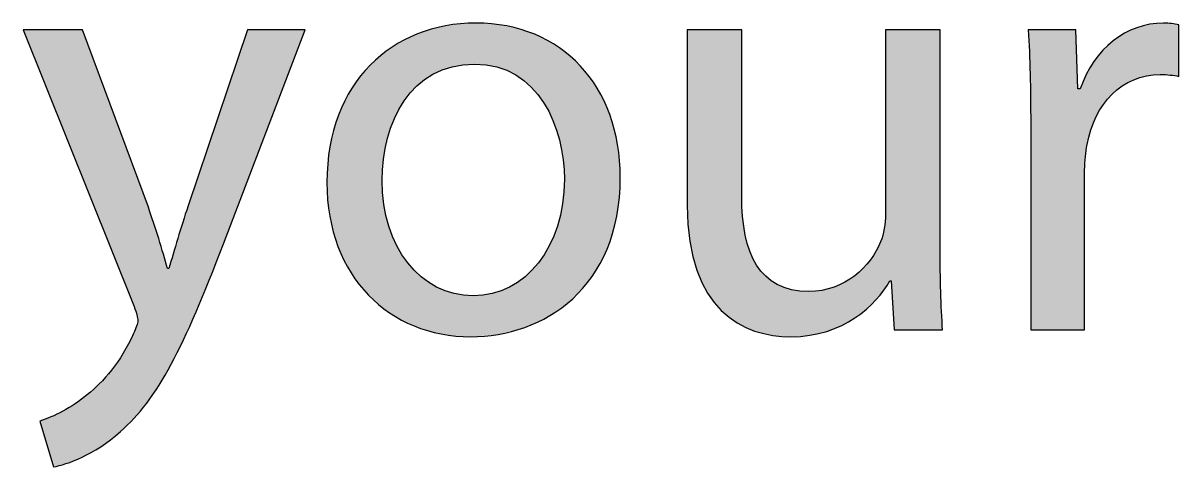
# Model space of a CAD drawing. Extents: x 28 to 546, y -814 to -28.
# Drawn here: x 91.45 to 140.11, y -52.15 to -33.46 of the extents above; entities that cross this region are included whole.
import ezdxf

# ---------------------------------------------------------------- set-up
doc = ezdxf.new("R2010")
doc.units = 0
doc.layers.add('LAYER_1', color=7, linetype='CONTINUOUS')

# ---------------------------------------------------------------- blocks, each defined once
blk = doc.blocks.new('*U9')
at = {"layer": 'LAYER_1', "color": 250, "extrusion": (0, 0, -1)}
for points in [[(-92.158, -35.504), (-91.454, -33.747), (-92.158, -33.747)], [(-92.733, -36.935), (-92.158, -33.747), (-92.733, -33.747)], [(-93.124, -37.911), (-92.733, -33.747), (-93.124, -33.747)], [(-93.258, -38.243), (-93.124, -33.747), (-93.258, -33.747)], [(-93.937, -39.935), (-93.258, -33.747), (-93.937, -33.747)], [(-93.96, -39.992), (-93.937, -33.747), (-93.96, -33.747)], [(-94.169, -40.513), (-93.96, -33.747), (-94.169, -34.311)], [(-100.904, -40.093), (-100.904, -33.747), (-103.332, -33.747)], [(-94.661, -41.74), (-94.169, -34.311), (-94.661, -35.64)], [(-94.719, -41.883), (-94.661, -35.64), (-94.719, -35.795)], [(-95.174, -43.017), (-94.719, -35.795), (-95.174, -37.023)], [(-99.886, -42.754), (-99.886, -36.759), (-100.904, -40.093)], [(-95.552, -43.96), (-95.174, -37.023), (-95.552, -38.044)], [(-95.667, -44.245), (-95.552, -38.044), (-95.667, -38.352)], [(-96.101, -45.326), (-95.667, -38.352), (-96.101, -39.523)], [(-96.121, -45.376), (-96.101, -39.523), (-96.121, -39.578)], [(-96.127, -45.391), (-96.121, -39.578), (-96.127, -39.594)], [(-96.283, -45.992), (-96.127, -39.594), (-96.283, -40.016)], [(-96.283, -49.917), (-96.283, -40.016), (-96.659, -49.465)], [(-96.659, -49.465), (-96.283, -40.016), (-96.659, -41.03)], [(-98.735, -45.628), (-98.735, -40.164), (-99.886, -42.754)], [(-96.659, -49.465), (-96.659, -41.03), (-96.727, -49.357)], [(-96.727, -49.357), (-96.659, -41.03), (-96.727, -41.214)], [(-96.727, -49.357), (-96.727, -41.214), (-97.537, -48.07)], [(-97.537, -48.07), (-96.727, -41.214), (-97.537, -43.799)], [(-98.398, -46.337), (-98.398, -41.162), (-98.735, -45.628)], [(-97.69, -47.826), (-97.69, -43.469), (-98.398, -46.337)], [(-97.537, -48.07), (-97.537, -43.799), (-97.589, -47.987)], [(-97.589, -47.987), (-97.537, -43.799), (-97.589, -43.799)], [(-97.589, -47.987), (-97.589, -43.799), (-97.69, -47.826)], [(-96.101, -50.133), (-96.101, -46.54), (-96.121, -50.113)], [(-96.121, -50.113), (-96.121, -46.479), (-96.127, -50.106)], [(-96.127, -50.106), (-96.127, -46.461), (-96.283, -49.917)], [(-95.552, -50.665), (-95.552, -47.53), (-95.667, -50.554)], [(-95.667, -50.554), (-95.667, -47.366), (-96.101, -50.133)], [(-95.174, -50.954), (-95.174, -48.074), (-95.552, -50.665)], [(-94.661, -51.334), (-94.661, -48.655), (-94.719, -51.301)], [(-94.719, -51.301), (-94.719, -48.589), (-95.174, -50.954)], [(-94.169, -51.611), (-94.169, -49.098), (-94.661, -51.334)], [(-93.937, -51.742), (-93.937, -49.256), (-93.96, -51.729)], [(-93.96, -51.729), (-93.96, -49.24), (-94.169, -51.611)], [(-92.733, -52.153), (-92.733, -49.975), (-93.124, -52.051)], [(-93.124, -52.051), (-93.124, -49.807), (-93.258, -52.016)], [(-93.258, -52.016), (-93.258, -49.716), (-93.937, -51.742)]]:
    blk.add_solid(points, dxfattribs=at)
at = {"layer": 'LAYER_1', "color": 250}
for points in [[(92.158, -35.504), (92.158, -33.747), (92.733, -36.935)], [(92.733, -36.935), (92.733, -33.747), (93.124, -37.911)], [(93.124, -37.911), (93.124, -33.747), (93.258, -38.243)], [(93.258, -38.243), (93.258, -33.747), (93.937, -39.935)], [(93.937, -39.935), (93.937, -33.747), (93.96, -39.992)], [(93.96, -39.992), (93.96, -33.747), (94.169, -40.513)], [(100.904, -40.093), (99.886, -36.759), (100.904, -33.747)], [(94.169, -40.513), (94.169, -34.311), (94.661, -41.74)], [(94.661, -41.74), (94.661, -35.64), (94.719, -41.883)], [(94.719, -41.883), (94.719, -35.795), (95.174, -43.017)], [(99.886, -42.754), (98.735, -40.164), (99.886, -36.759)], [(95.174, -43.017), (95.174, -37.023), (95.552, -43.96)], [(95.552, -43.96), (95.552, -38.044), (95.667, -44.245)], [(95.667, -44.245), (95.667, -38.352), (96.101, -45.326)], [(96.101, -45.326), (96.101, -39.523), (96.121, -45.376)], [(96.121, -45.376), (96.121, -39.578), (96.127, -45.391)], [(96.127, -45.391), (96.127, -39.594), (96.283, -45.992)], [(98.735, -45.628), (98.398, -41.162), (98.735, -40.164)], [(98.398, -46.337), (97.69, -43.469), (98.398, -41.162)], [(97.69, -47.826), (97.589, -43.799), (97.69, -43.469)], [(96.283, -49.917), (96.127, -46.461), (96.283, -45.992)], [(96.101, -50.133), (95.667, -47.366), (96.101, -46.54)], [(96.121, -50.113), (96.101, -46.54), (96.121, -46.479)], [(96.127, -50.106), (96.121, -46.479), (96.127, -46.461)], [(95.552, -50.665), (95.174, -48.074), (95.552, -47.53)], [(95.667, -50.554), (95.552, -47.53), (95.667, -47.366)], [(95.174, -50.954), (94.719, -48.589), (95.174, -48.074)], [(94.661, -51.334), (94.169, -49.098), (94.661, -48.655)], [(94.719, -51.301), (94.661, -48.655), (94.719, -48.589)], [(94.169, -51.611), (93.96, -49.24), (94.169, -49.098)], [(93.937, -51.742), (93.258, -49.716), (93.937, -49.256)], [(93.96, -51.729), (93.937, -49.256), (93.96, -49.24)], [(92.733, -52.153), (92.158, -50.221), (92.733, -49.975)], [(93.124, -52.051), (92.733, -49.975), (93.124, -49.807)], [(93.258, -52.016), (93.124, -49.807), (93.258, -49.716)]]:
    blk.add_solid(points, dxfattribs=at)
blk = doc.blocks.new('*U10')
at = {"layer": 'LAYER_1', "color": 250}
for points in [[(109.237, -35.384), (109.219, -33.579), (109.237, -33.575)], [(109.512, -35.296), (109.237, -33.575), (109.512, -33.537)], [(109.597, -35.28), (109.512, -33.537), (109.597, -33.526)], [(109.67, -35.266), (109.597, -33.526), (109.67, -33.516)], [(109.864, -35.231), (109.67, -33.516), (109.864, -33.489)], [(109.968, -35.212), (109.864, -33.489), (109.968, -33.484)], [(109.993, -35.21), (109.968, -33.484), (109.993, -33.483)], [(110.302, -35.192), (109.993, -33.483), (110.302, -33.469)], [(110.407, -35.186), (110.302, -33.469), (110.407, -33.465)], [(110.459, -35.183), (110.407, -33.465), (110.459, -33.462)], [(110.511, -35.187), (110.459, -33.462), (110.511, -33.46)], [(110.459, -35.183), (110.459, -33.462), (110.511, -35.187)], [(110.511, -35.187), (110.511, -33.46), (110.811, -35.206)], [(110.811, -35.206), (110.811, -33.474), (110.949, -35.214)], [(110.949, -35.214), (110.949, -33.48), (111.177, -35.26)], [(111.177, -35.26), (111.177, -33.491), (111.201, -35.264)], [(111.201, -35.264), (111.201, -33.494), (111.401, -35.304)], [(111.401, -35.304), (111.401, -33.522), (111.449, -35.321)], [(111.449, -35.321), (111.449, -33.529), (111.575, -35.364)], [(111.575, -35.364), (111.575, -33.547), (111.814, -35.447)], [(107.749, -36.404), (107.646, -34.101), (107.749, -34.054)], [(107.913, -36.231), (107.749, -34.054), (107.913, -33.979)], [(108.035, -36.103), (107.913, -33.979), (108.035, -33.923)], [(107.913, -36.231), (107.913, -33.979), (107.913, -33.979)], [(108.056, -36.085), (108.035, -33.923), (108.056, -33.914)], [(108.206, -35.961), (108.056, -33.914), (108.206, -33.863)], [(108.353, -35.838), (108.206, -33.863), (108.353, -33.812)], [(108.473, -35.761), (108.353, -33.812), (108.473, -33.772)], [(108.522, -35.73), (108.473, -33.772), (108.522, -33.755)], [(108.634, -35.658), (108.522, -33.755), (108.634, -33.717)], [(108.705, -35.612), (108.634, -33.717), (108.705, -33.7)], [(108.86, -35.54), (108.705, -33.7), (108.86, -33.664)], [(109.06, -35.445), (108.86, -33.664), (109.06, -33.617)], [(109.092, -35.43), (109.06, -33.617), (109.092, -33.609)], [(109.219, -35.39), (109.092, -33.609), (109.219, -33.579)], [(111.814, -35.447), (111.814, -33.581), (111.816, -35.448)], [(111.816, -35.448), (111.816, -33.582), (111.931, -35.506)], [(111.931, -35.506), (111.931, -33.61), (112.196, -35.641)], [(112.196, -35.641), (112.196, -33.674), (112.268, -35.691)], [(112.268, -35.691), (112.268, -33.692), (112.42, -35.795)], [(112.42, -35.795), (112.42, -33.729), (112.54, -35.878)], [(112.54, -35.878), (112.54, -33.772), (112.574, -35.909)], [(112.574, -35.909), (112.574, -33.784), (112.585, -35.918)], [(112.585, -35.918), (112.585, -33.787), (112.85, -36.155)], [(112.85, -36.155), (112.85, -33.882), (112.878, -36.187)], [(112.878, -36.187), (112.878, -33.892), (112.992, -36.316)], [(112.992, -36.316), (112.992, -33.933), (113.115, -36.454)], [(113.115, -36.454), (113.115, -33.991), (113.126, -36.467)], [(113.126, -36.467), (113.126, -33.996), (113.148, -36.497)], [(113.148, -36.497), (113.148, -34.007), (113.37, -36.808)], [(106.883, -38.059), (106.853, -34.57), (106.883, -34.548)], [(106.991, -37.748), (106.883, -34.548), (106.991, -34.468)], [(107.084, -37.483), (106.991, -34.468), (107.084, -34.414)], [(107.191, -37.265), (107.084, -34.414), (107.191, -34.35)], [(107.274, -37.098), (107.191, -34.35), (107.274, -34.302)], [(107.382, -36.922), (107.274, -34.302), (107.382, -34.238)], [(107.404, -36.885), (107.382, -34.238), (107.404, -34.225)], [(107.496, -36.737), (107.404, -34.225), (107.496, -34.171)], [(107.508, -36.721), (107.496, -34.171), (107.508, -34.164)], [(107.646, -36.539), (107.508, -34.164), (107.646, -34.101)], [(113.37, -36.808), (113.37, -34.113), (113.392, -36.85)], [(113.392, -36.85), (113.392, -34.124), (113.53, -37.116)], [(113.53, -37.116), (113.53, -34.19), (113.608, -37.266)], [(113.608, -37.266), (113.608, -34.238), (113.635, -37.318)], [(113.635, -37.318), (113.635, -34.255), (113.762, -37.562)], [(113.762, -37.562), (113.762, -34.333), (113.953, -38.133)], [(113.953, -38.133), (113.953, -34.451), (114.03, -38.364)], [(114.03, -38.364), (114.03, -34.498), (114.035, -38.377)], [(114.035, -38.377), (114.035, -34.501), (114.13, -38.881)], [(106.418, -45.316), (106.066, -35.229), (106.418, -34.907)], [(106.51, -45.385), (106.418, -34.907), (106.51, -34.823)], [(106.418, -45.316), (106.418, -34.907), (106.51, -45.385)], [(106.569, -45.43), (106.51, -34.823), (106.569, -34.779)], [(106.51, -45.385), (106.51, -34.823), (106.569, -45.43)], [(106.624, -39.191), (106.569, -34.779), (106.624, -34.738)], [(106.642, -39.103), (106.624, -34.738), (106.642, -34.726)], [(106.795, -38.311), (106.642, -34.726), (106.795, -34.613)], [(106.853, -38.145), (106.795, -34.613), (106.853, -34.57)], [(114.13, -38.881), (114.13, -34.575), (114.169, -39.09)], [(114.169, -39.09), (114.169, -34.606), (114.193, -39.216)], [(114.193, -39.216), (114.193, -34.624), (114.244, -40.039)], [(105.991, -44.918), (105.664, -35.684), (105.991, -35.314)], [(106.066, -44.988), (105.991, -35.314), (106.066, -35.229)], [(105.991, -44.918), (105.991, -35.314), (106.066, -44.988)], [(106.066, -44.988), (106.066, -35.229), (106.418, -45.316)], [(105.604, -44.473), (105.305, -36.188), (105.604, -35.768)], [(105.664, -44.541), (105.604, -35.768), (105.664, -35.684)], [(105.604, -44.473), (105.604, -35.768), (105.664, -44.541)], [(105.664, -44.541), (105.664, -35.684), (105.991, -44.918)], [(105.26, -43.982), (104.994, -36.739), (105.26, -36.269)], [(105.305, -44.047), (105.26, -36.269), (105.305, -36.188)], [(105.26, -43.982), (105.26, -36.269), (105.305, -44.047)], [(105.305, -44.047), (105.305, -36.188), (105.604, -44.473)], [(104.961, -43.447), (104.732, -37.337), (104.961, -36.814)], [(104.994, -43.506), (104.961, -36.814), (104.994, -36.739)], [(104.961, -43.447), (104.961, -36.814), (104.994, -43.506)], [(104.994, -43.506), (104.994, -36.739), (105.26, -43.982)], [(104.711, -42.871), (104.524, -37.98), (104.711, -37.404)], [(104.732, -42.92), (104.711, -37.404), (104.732, -37.337)], [(104.711, -42.871), (104.711, -37.404), (104.732, -42.92)], [(104.732, -42.92), (104.732, -37.337), (104.961, -43.447)], [(104.511, -42.253), (104.371, -38.667), (104.511, -38.036)], [(104.524, -42.292), (104.511, -38.036), (104.524, -37.98)], [(104.511, -42.253), (104.511, -38.036), (104.524, -42.292)], [(104.524, -42.292), (104.524, -37.98), (104.711, -42.871)], [(104.365, -41.596), (104.277, -39.397), (104.365, -38.712)], [(104.371, -41.622), (104.365, -38.712), (104.371, -38.667)], [(104.365, -41.596), (104.365, -38.712), (104.371, -41.622)], [(104.371, -41.622), (104.371, -38.667), (104.511, -42.253)], [(104.277, -40.912), (104.276, -39.433), (104.277, -39.397)], [(104.277, -40.912), (104.277, -39.397), (104.365, -41.596)], [(104.276, -40.901), (104.245, -40.17), (104.276, -39.433)], [(104.276, -40.901), (104.276, -39.433), (104.277, -40.912)], [(106.569, -45.43), (106.569, -40.091), (106.624, -45.472)], [(114.244, -45.356), (114.193, -40.743), (114.244, -40.039)], [(106.624, -45.472), (106.624, -40.86), (106.642, -45.485)], [(114.193, -45.399), (114.169, -41.067), (114.193, -40.743)], [(106.642, -45.485), (106.642, -41.094), (106.795, -45.6)], [(114.13, -45.451), (114.035, -41.652), (114.13, -41.239)], [(114.169, -45.418), (114.13, -41.239), (114.169, -41.067)], [(106.795, -45.6), (106.795, -41.764), (106.853, -45.644)], [(114.03, -45.517), (113.953, -42.007), (114.03, -41.671)], [(114.035, -45.514), (114.03, -41.671), (114.035, -41.652)], [(106.853, -45.644), (106.853, -42.018), (106.883, -45.667)], [(106.883, -45.667), (106.883, -42.091), (106.991, -45.732)], [(113.953, -45.568), (113.762, -42.469), (113.953, -42.007)], [(106.991, -45.732), (106.991, -42.356), (107.084, -45.788)], [(107.084, -45.788), (107.084, -42.582), (107.191, -45.852)], [(113.635, -45.78), (113.608, -42.843), (113.635, -42.777)], [(113.762, -45.695), (113.635, -42.777), (113.762, -42.469)], [(107.191, -45.852), (107.191, -42.844), (107.274, -45.902)], [(107.274, -45.902), (107.274, -42.988), (107.382, -45.967)], [(107.382, -45.967), (107.382, -43.176), (107.404, -45.978)], [(107.404, -45.978), (107.404, -43.216), (107.496, -46.021)], [(113.37, -45.92), (113.148, -43.56), (113.37, -43.248)], [(113.392, -45.909), (113.37, -43.248), (113.392, -43.217)], [(113.53, -45.835), (113.392, -43.217), (113.53, -42.978)], [(113.608, -45.794), (113.53, -42.978), (113.608, -42.843)], [(107.496, -46.021), (107.496, -43.345), (107.508, -46.026)], [(107.508, -46.026), (107.508, -43.361), (107.646, -46.091)], [(107.646, -46.091), (107.646, -43.557), (107.749, -46.139)], [(107.749, -46.139), (107.749, -43.676), (107.913, -46.216)], [(112.992, -46.106), (112.878, -43.87), (112.992, -43.739)], [(113.115, -46.055), (112.992, -43.739), (113.115, -43.598)], [(113.126, -46.05), (113.115, -43.598), (113.126, -43.585)], [(113.148, -46.038), (113.126, -43.585), (113.148, -43.56)], [(107.913, -46.216), (107.913, -43.866), (107.913, -46.216)], [(107.913, -46.216), (107.913, -43.866), (108.035, -46.259)], [(108.035, -46.259), (108.035, -43.98), (108.056, -46.267)], [(108.056, -46.267), (108.056, -44), (108.206, -46.319)], [(108.206, -46.319), (108.206, -44.141), (108.353, -46.371)], [(108.353, -46.371), (108.353, -44.252), (108.473, -46.413)], [(112.42, -46.32), (112.268, -44.382), (112.42, -44.268)], [(112.54, -46.288), (112.42, -44.268), (112.54, -44.178)], [(112.574, -46.279), (112.54, -44.178), (112.574, -44.153)], [(112.585, -46.275), (112.574, -44.153), (112.585, -44.145)], [(112.85, -46.165), (112.585, -44.145), (112.85, -43.897)], [(112.878, -46.153), (112.85, -43.897), (112.878, -43.87)], [(108.473, -46.413), (108.473, -44.342), (108.522, -46.424)], [(108.522, -46.424), (108.522, -44.378), (108.634, -46.452)], [(108.634, -46.452), (108.634, -44.444), (108.705, -46.469)], [(108.705, -46.469), (108.705, -44.487), (108.86, -46.506)], [(108.86, -46.506), (108.86, -44.578), (109.06, -46.555)], [(109.06, -46.555), (109.06, -44.666), (109.092, -46.559)], [(109.092, -46.559), (109.092, -44.68), (109.219, -46.577)], [(109.219, -46.577), (109.219, -44.736), (109.237, -46.58)], [(109.237, -46.58), (109.237, -44.742), (109.512, -46.619)], [(111.575, -46.541), (111.449, -44.777), (111.575, -44.738)], [(111.814, -46.478), (111.575, -44.738), (111.814, -44.632)], [(111.816, -46.478), (111.814, -44.632), (111.816, -44.631)], [(111.931, -46.447), (111.816, -44.631), (111.931, -44.581)], [(112.196, -46.378), (111.931, -44.581), (112.196, -44.425)], [(112.268, -46.359), (112.196, -44.425), (112.268, -44.382)], [(109.512, -46.619), (109.512, -44.826), (109.597, -46.631)], [(109.597, -46.631), (109.597, -44.852), (109.67, -46.641)], [(109.67, -46.641), (109.67, -44.865), (109.864, -46.65)], [(109.864, -46.65), (109.864, -44.9), (109.968, -46.655)], [(109.968, -46.655), (109.968, -44.919), (109.993, -46.656)], [(109.993, -46.656), (109.993, -44.923), (110.302, -46.67)], [(110.459, -46.657), (110.407, -44.947), (110.459, -44.944)], [(110.511, -46.653), (110.459, -44.944), (110.511, -44.941)], [(110.811, -46.628), (110.511, -44.941), (110.811, -44.923)], [(110.949, -46.616), (110.811, -44.923), (110.949, -44.899)], [(111.177, -46.597), (110.949, -44.899), (111.177, -44.857)], [(111.201, -46.595), (111.177, -44.857), (111.201, -44.853)], [(111.401, -46.578), (111.201, -44.853), (111.401, -44.792)], [(111.449, -46.574), (111.401, -44.792), (111.449, -44.777)]]:
    blk.add_solid(points, dxfattribs=at)
at = {"layer": 'LAYER_1', "color": 250, "extrusion": (0, 0, -1)}
for points in [[(-109.237, -35.384), (-109.237, -33.575), (-109.512, -35.296)], [(-109.512, -35.296), (-109.512, -33.537), (-109.597, -35.28)], [(-109.597, -35.28), (-109.597, -33.526), (-109.67, -35.266)], [(-109.67, -35.266), (-109.67, -33.516), (-109.864, -35.231)], [(-109.864, -35.231), (-109.864, -33.489), (-109.968, -35.212)], [(-109.968, -35.212), (-109.968, -33.484), (-109.993, -35.21)], [(-109.993, -35.21), (-109.993, -33.483), (-110.302, -35.192)], [(-110.302, -35.192), (-110.302, -33.469), (-110.407, -35.186)], [(-110.407, -35.186), (-110.407, -33.465), (-110.459, -35.183)], [(-110.811, -35.206), (-110.511, -33.46), (-110.811, -33.474)], [(-110.949, -35.214), (-110.811, -33.474), (-110.949, -33.48)], [(-111.177, -35.26), (-110.949, -33.48), (-111.177, -33.491)], [(-111.201, -35.264), (-111.177, -33.491), (-111.201, -33.494)], [(-111.401, -35.304), (-111.201, -33.494), (-111.401, -33.522)], [(-111.449, -35.321), (-111.401, -33.522), (-111.449, -33.529)], [(-111.575, -35.364), (-111.449, -33.529), (-111.575, -33.547)], [(-111.814, -35.447), (-111.575, -33.547), (-111.814, -33.581)], [(-107.749, -36.404), (-107.749, -34.054), (-107.913, -36.231)], [(-107.913, -36.231), (-107.913, -33.979), (-107.913, -36.231)], [(-107.913, -36.231), (-107.913, -33.979), (-108.035, -36.103)], [(-108.035, -36.103), (-108.035, -33.923), (-108.056, -36.085)], [(-108.056, -36.085), (-108.056, -33.914), (-108.206, -35.961)], [(-108.206, -35.961), (-108.206, -33.863), (-108.353, -35.838)], [(-108.353, -35.838), (-108.353, -33.812), (-108.473, -35.761)], [(-108.473, -35.761), (-108.473, -33.772), (-108.522, -35.73)], [(-108.522, -35.73), (-108.522, -33.755), (-108.634, -35.658)], [(-108.634, -35.658), (-108.634, -33.717), (-108.705, -35.612)], [(-108.705, -35.612), (-108.705, -33.7), (-108.86, -35.54)], [(-108.86, -35.54), (-108.86, -33.664), (-109.06, -35.445)], [(-109.06, -35.445), (-109.06, -33.617), (-109.092, -35.43)], [(-109.092, -35.43), (-109.092, -33.609), (-109.219, -35.39)], [(-109.219, -35.39), (-109.219, -33.579), (-109.237, -35.384)], [(-111.816, -35.448), (-111.814, -33.581), (-111.816, -33.582)], [(-111.931, -35.506), (-111.816, -33.582), (-111.931, -33.61)], [(-112.196, -35.641), (-111.931, -33.61), (-112.196, -33.674)], [(-112.268, -35.691), (-112.196, -33.674), (-112.268, -33.692)], [(-112.42, -35.795), (-112.268, -33.692), (-112.42, -33.729)], [(-112.54, -35.878), (-112.42, -33.729), (-112.54, -33.772)], [(-112.574, -35.909), (-112.54, -33.772), (-112.574, -33.784)], [(-112.585, -35.918), (-112.574, -33.784), (-112.585, -33.787)], [(-112.85, -36.155), (-112.585, -33.787), (-112.85, -33.882)], [(-112.878, -36.187), (-112.85, -33.882), (-112.878, -33.892)], [(-112.992, -36.316), (-112.878, -33.892), (-112.992, -33.933)], [(-113.115, -36.454), (-112.992, -33.933), (-113.115, -33.991)], [(-113.126, -36.467), (-113.115, -33.991), (-113.126, -33.996)], [(-113.148, -36.497), (-113.126, -33.996), (-113.148, -34.007)], [(-113.37, -36.808), (-113.148, -34.007), (-113.37, -34.113)], [(-106.883, -38.059), (-106.883, -34.548), (-106.991, -37.748)], [(-106.991, -37.748), (-106.991, -34.468), (-107.084, -37.483)], [(-107.084, -37.483), (-107.084, -34.414), (-107.191, -37.265)], [(-107.191, -37.265), (-107.191, -34.35), (-107.274, -37.098)], [(-107.274, -37.098), (-107.274, -34.302), (-107.382, -36.922)], [(-107.382, -36.922), (-107.382, -34.238), (-107.404, -36.885)], [(-107.404, -36.885), (-107.404, -34.225), (-107.496, -36.737)], [(-107.496, -36.737), (-107.496, -34.171), (-107.508, -36.721)], [(-107.508, -36.721), (-107.508, -34.164), (-107.646, -36.539)], [(-107.646, -36.539), (-107.646, -34.101), (-107.749, -36.404)], [(-113.392, -36.85), (-113.37, -34.113), (-113.392, -34.124)], [(-113.53, -37.116), (-113.392, -34.124), (-113.53, -34.19)], [(-113.608, -37.266), (-113.53, -34.19), (-113.608, -34.238)], [(-113.635, -37.318), (-113.608, -34.238), (-113.635, -34.255)], [(-113.762, -37.562), (-113.635, -34.255), (-113.762, -34.333)], [(-113.953, -38.133), (-113.762, -34.333), (-113.953, -34.451)], [(-114.03, -38.364), (-113.953, -34.451), (-114.03, -34.498)], [(-114.035, -38.377), (-114.03, -34.498), (-114.035, -34.501)], [(-114.13, -38.881), (-114.035, -34.501), (-114.13, -34.575)], [(-106.569, -40.091), (-106.569, -34.779), (-106.624, -39.191)], [(-106.624, -39.191), (-106.624, -34.738), (-106.642, -39.103)], [(-106.642, -39.103), (-106.642, -34.726), (-106.795, -38.311)], [(-106.795, -38.311), (-106.795, -34.613), (-106.853, -38.145)], [(-106.853, -38.145), (-106.853, -34.57), (-106.883, -38.059)], [(-114.169, -39.09), (-114.13, -34.575), (-114.169, -34.606)], [(-114.193, -39.216), (-114.169, -34.606), (-114.193, -34.624)], [(-114.244, -40.039), (-114.193, -34.624), (-114.244, -34.664)], [(-114.244, -45.356), (-114.244, -34.664), (-114.492, -45.152)], [(-114.492, -45.152), (-114.244, -34.664), (-114.492, -34.856)], [(-114.492, -45.152), (-114.492, -34.856), (-114.594, -45.068)], [(-114.594, -45.068), (-114.492, -34.856), (-114.594, -34.954)], [(-114.594, -45.068), (-114.594, -34.954), (-114.913, -44.741)], [(-114.913, -44.741), (-114.594, -34.954), (-114.913, -35.261)], [(-114.913, -44.741), (-114.913, -35.261), (-115.021, -44.631)], [(-115.021, -44.631), (-114.913, -35.261), (-115.021, -35.39)], [(-115.021, -44.631), (-115.021, -35.39), (-115.292, -44.286)], [(-115.292, -44.286), (-115.021, -35.39), (-115.292, -35.712)], [(-115.292, -44.286), (-115.292, -35.712), (-115.409, -44.137)], [(-115.409, -44.137), (-115.292, -35.712), (-115.409, -35.885)], [(-115.409, -44.137), (-115.409, -35.885), (-115.626, -43.787)], [(-115.626, -43.787), (-115.409, -35.885), (-115.626, -36.206)], [(-115.626, -43.787), (-115.626, -36.206), (-115.75, -43.588)], [(-115.75, -43.588), (-115.626, -36.206), (-115.75, -36.436)], [(-115.75, -43.588), (-115.75, -36.436), (-115.914, -43.245)], [(-115.914, -43.245), (-115.75, -36.436), (-115.914, -36.741)], [(-115.914, -43.245), (-115.914, -36.741), (-116.04, -42.981)], [(-116.04, -42.981), (-115.914, -36.741), (-116.04, -37.043)], [(-116.04, -42.981), (-116.04, -37.043), (-116.154, -42.659)], [(-116.154, -42.659), (-116.04, -37.043), (-116.154, -37.315)], [(-116.154, -42.659), (-116.154, -37.315), (-116.275, -42.315)], [(-116.275, -42.315), (-116.154, -37.315), (-116.275, -37.705)], [(-116.275, -42.315), (-116.275, -37.705), (-116.344, -42.03)], [(-116.344, -42.03), (-116.275, -37.705), (-116.344, -37.926)], [(-116.344, -42.03), (-116.344, -37.926), (-116.449, -41.591)], [(-116.449, -41.591), (-116.344, -37.926), (-116.449, -38.42)], [(-116.449, -41.591), (-116.449, -38.42), (-116.481, -41.354)], [(-116.481, -41.354), (-116.449, -38.42), (-116.481, -38.572)], [(-116.481, -41.354), (-116.481, -38.572), (-116.557, -40.806)], [(-116.557, -40.806), (-116.481, -38.572), (-116.557, -39.181)], [(-116.557, -40.806), (-116.557, -39.181), (-116.565, -40.609)], [(-116.565, -40.609), (-116.557, -39.181), (-116.565, -39.251)], [(-116.565, -40.609), (-116.565, -39.251), (-116.594, -39.961)], [(-106.624, -45.472), (-106.569, -40.091), (-106.624, -40.86)], [(-106.642, -45.485), (-106.624, -40.86), (-106.642, -41.094)], [(-114.193, -45.399), (-114.193, -40.743), (-114.244, -45.356)], [(-106.795, -45.6), (-106.642, -41.094), (-106.795, -41.764)], [(-114.13, -45.451), (-114.13, -41.239), (-114.169, -45.418)], [(-114.169, -45.418), (-114.169, -41.067), (-114.193, -45.399)], [(-106.853, -45.644), (-106.795, -41.764), (-106.853, -42.018)], [(-114.03, -45.517), (-114.03, -41.671), (-114.035, -45.514)], [(-114.035, -45.514), (-114.035, -41.652), (-114.13, -45.451)], [(-106.883, -45.667), (-106.853, -42.018), (-106.883, -42.091)], [(-106.991, -45.732), (-106.883, -42.091), (-106.991, -42.356)], [(-113.953, -45.568), (-113.953, -42.007), (-114.03, -45.517)], [(-107.084, -45.788), (-106.991, -42.356), (-107.084, -42.582)], [(-107.191, -45.852), (-107.084, -42.582), (-107.191, -42.844)], [(-113.635, -45.78), (-113.635, -42.777), (-113.762, -45.695)], [(-113.762, -45.695), (-113.762, -42.469), (-113.953, -45.568)], [(-107.274, -45.902), (-107.191, -42.844), (-107.274, -42.988)], [(-107.382, -45.967), (-107.274, -42.988), (-107.382, -43.176)], [(-107.404, -45.978), (-107.382, -43.176), (-107.404, -43.216)], [(-107.496, -46.021), (-107.404, -43.216), (-107.496, -43.345)], [(-113.37, -45.92), (-113.37, -43.248), (-113.392, -45.909)], [(-113.392, -45.909), (-113.392, -43.217), (-113.53, -45.835)], [(-113.53, -45.835), (-113.53, -42.978), (-113.608, -45.794)], [(-113.608, -45.794), (-113.608, -42.843), (-113.635, -45.78)], [(-107.508, -46.026), (-107.496, -43.345), (-107.508, -43.361)], [(-107.646, -46.091), (-107.508, -43.361), (-107.646, -43.557)], [(-107.749, -46.139), (-107.646, -43.557), (-107.749, -43.676)], [(-107.913, -46.216), (-107.749, -43.676), (-107.913, -43.866)], [(-112.992, -46.106), (-112.992, -43.739), (-113.115, -46.055)], [(-113.115, -46.055), (-113.115, -43.598), (-113.126, -46.05)], [(-113.126, -46.05), (-113.126, -43.585), (-113.148, -46.038)], [(-113.148, -46.038), (-113.148, -43.56), (-113.37, -45.92)], [(-107.913, -46.216), (-107.913, -43.866), (-107.913, -43.866)], [(-108.035, -46.259), (-107.913, -43.866), (-108.035, -43.98)], [(-108.056, -46.267), (-108.035, -43.98), (-108.056, -44)], [(-108.206, -46.319), (-108.056, -44), (-108.206, -44.141)], [(-108.353, -46.371), (-108.206, -44.141), (-108.353, -44.252)], [(-108.473, -46.413), (-108.353, -44.252), (-108.473, -44.342)], [(-112.42, -46.32), (-112.42, -44.268), (-112.54, -46.288)], [(-112.54, -46.288), (-112.54, -44.178), (-112.574, -46.279)], [(-112.574, -46.279), (-112.574, -44.153), (-112.585, -46.275)], [(-112.585, -46.275), (-112.585, -44.145), (-112.85, -46.165)], [(-112.85, -46.165), (-112.85, -43.897), (-112.878, -46.153)], [(-112.878, -46.153), (-112.878, -43.87), (-112.992, -46.106)], [(-108.522, -46.424), (-108.473, -44.342), (-108.522, -44.378)], [(-108.634, -46.452), (-108.522, -44.378), (-108.634, -44.444)], [(-108.705, -46.469), (-108.634, -44.444), (-108.705, -44.487)], [(-108.86, -46.506), (-108.705, -44.487), (-108.86, -44.578)], [(-109.06, -46.555), (-108.86, -44.578), (-109.06, -44.666)], [(-109.092, -46.559), (-109.06, -44.666), (-109.092, -44.68)], [(-109.219, -46.577), (-109.092, -44.68), (-109.219, -44.736)], [(-109.237, -46.58), (-109.219, -44.736), (-109.237, -44.742)], [(-109.512, -46.619), (-109.237, -44.742), (-109.512, -44.826)], [(-111.575, -46.541), (-111.575, -44.738), (-111.814, -46.478)], [(-111.814, -46.478), (-111.814, -44.632), (-111.816, -46.478)], [(-111.816, -46.478), (-111.816, -44.631), (-111.931, -46.447)], [(-111.931, -46.447), (-111.931, -44.581), (-112.196, -46.378)], [(-112.196, -46.378), (-112.196, -44.425), (-112.268, -46.359)], [(-112.268, -46.359), (-112.268, -44.382), (-112.42, -46.32)], [(-109.597, -46.631), (-109.512, -44.826), (-109.597, -44.852)], [(-109.67, -46.641), (-109.597, -44.852), (-109.67, -44.865)], [(-109.864, -46.65), (-109.67, -44.865), (-109.864, -44.9)], [(-109.968, -46.655), (-109.864, -44.9), (-109.968, -44.919)], [(-109.993, -46.656), (-109.968, -44.919), (-109.993, -44.923)], [(-110.302, -46.67), (-109.993, -44.923), (-110.302, -44.941)], [(-110.302, -46.67), (-110.302, -44.941), (-110.407, -46.662)], [(-110.407, -46.662), (-110.302, -44.941), (-110.407, -44.947)], [(-110.407, -46.662), (-110.407, -44.947), (-110.459, -46.657)], [(-110.459, -46.657), (-110.459, -44.944), (-110.511, -46.653)], [(-110.511, -46.653), (-110.511, -44.941), (-110.811, -46.628)], [(-110.811, -46.628), (-110.811, -44.923), (-110.949, -46.616)], [(-110.949, -46.616), (-110.949, -44.899), (-111.177, -46.597)], [(-111.177, -46.597), (-111.177, -44.857), (-111.201, -46.595)], [(-111.201, -46.595), (-111.201, -44.853), (-111.401, -46.578)], [(-111.401, -46.578), (-111.401, -44.792), (-111.449, -46.574)], [(-111.449, -46.574), (-111.449, -44.777), (-111.575, -46.541)]]:
    blk.add_solid(points, dxfattribs=at)
blk = doc.blocks.new('*U11')
at = {"layer": 'LAYER_1', "color": 250}
for points in [[(119.412, -41.136), (119.412, -33.747), (119.44, -41.929)], [(119.44, -41.929), (119.44, -33.747), (119.518, -42.648)], [(119.518, -42.648), (119.518, -33.747), (119.645, -43.295)], [(119.645, -43.295), (119.645, -33.747), (119.815, -43.873)], [(119.815, -43.873), (119.815, -33.747), (120.024, -44.386)], [(120.024, -44.386), (120.024, -33.747), (120.269, -44.837)], [(120.269, -44.837), (120.269, -33.747), (120.545, -45.23)], [(120.545, -45.23), (120.545, -33.747), (120.848, -45.567)], [(120.848, -45.567), (120.848, -33.747), (121.521, -46.089)], [(121.521, -46.089), (121.521, -33.747), (121.71, -46.177)], [(128.002, -44.321), (128.002, -33.747), (128.132, -46.383)], [(121.71, -46.177), (121.71, -40.744), (121.745, -46.194)], [(121.745, -46.194), (121.745, -41.606), (121.857, -46.245)], [(127.767, -44.567), (127.711, -42.118), (127.767, -41.501)], [(127.711, -44.642), (127.558, -42.676), (127.711, -42.118)], [(121.857, -46.245), (121.857, -42.386), (122.051, -46.336)], [(127.558, -44.849), (127.371, -43.058), (127.558, -42.676)], [(122.051, -46.336), (122.051, -43.072), (122.254, -46.43)], [(127.359, -45.117), (127.125, -43.432), (127.359, -43.076)], [(127.371, -45.101), (127.359, -43.076), (127.371, -43.058)], [(122.254, -46.43), (122.254, -43.486), (122.336, -46.45)], [(122.336, -46.45), (122.336, -43.655), (122.72, -46.543)], [(126.822, -45.614), (126.478, -44.091), (126.822, -43.784)], [(126.956, -45.512), (126.822, -43.784), (126.956, -43.629)], [(127.125, -45.346), (126.956, -43.629), (127.125, -43.432)], [(122.72, -46.543), (122.72, -44.126), (123.015, -46.615)], [(126.465, -45.885), (126.054, -44.372), (126.465, -44.102)], [(126.478, -45.877), (126.465, -44.102), (126.478, -44.091)], [(123.015, -46.615), (123.015, -44.337), (123.208, -46.629)], [(123.208, -46.629), (123.208, -44.474), (123.772, -46.67)], [(124.572, -46.611), (124.53, -44.765), (124.572, -44.761)], [(125.085, -46.493), (124.572, -44.761), (125.085, -44.717)], [(125.288, -46.446), (125.085, -44.717), (125.288, -44.663)], [(125.594, -46.325), (125.288, -44.663), (125.594, -44.581)], [(125.922, -46.195), (125.594, -44.581), (125.922, -44.432)], [(126.054, -46.12), (125.922, -44.432), (126.054, -44.372)]]:
    blk.add_solid(points, dxfattribs=at)
at = {"layer": 'LAYER_1', "color": 250, "extrusion": (0, 0, -1)}
for points in [[(-119.44, -41.929), (-119.412, -33.747), (-119.44, -33.747)], [(-119.518, -42.648), (-119.44, -33.747), (-119.518, -33.747)], [(-119.645, -43.295), (-119.518, -33.747), (-119.645, -33.747)], [(-119.815, -43.873), (-119.645, -33.747), (-119.815, -33.747)], [(-120.024, -44.386), (-119.815, -33.747), (-120.024, -33.747)], [(-120.269, -44.837), (-120.024, -33.747), (-120.269, -33.747)], [(-120.545, -45.23), (-120.269, -33.747), (-120.545, -33.747)], [(-120.848, -45.567), (-120.545, -33.747), (-120.848, -33.747)], [(-121.521, -46.089), (-120.848, -33.747), (-121.521, -33.747)], [(-121.71, -46.177), (-121.521, -33.747), (-121.71, -33.747)], [(-127.767, -44.567), (-127.767, -33.747), (-127.949, -44.321)], [(-127.949, -44.321), (-127.767, -33.747), (-127.949, -33.747)], [(-127.949, -44.321), (-127.949, -33.747), (-128.002, -44.321)], [(-128.002, -44.321), (-127.949, -33.747), (-128.002, -33.747)], [(-128.132, -46.383), (-128.002, -33.747), (-128.132, -33.747)], [(-128.132, -46.383), (-128.132, -33.747), (-130.064, -46.383)], [(-130.064, -46.383), (-128.132, -33.747), (-130.064, -33.747)], [(-121.745, -46.194), (-121.71, -40.744), (-121.745, -41.606)], [(-121.857, -46.245), (-121.745, -41.606), (-121.857, -42.386)], [(-127.711, -44.642), (-127.711, -42.118), (-127.767, -44.567)], [(-122.051, -46.336), (-121.857, -42.386), (-122.051, -43.072)], [(-127.558, -44.849), (-127.558, -42.676), (-127.711, -44.642)], [(-122.254, -46.43), (-122.051, -43.072), (-122.254, -43.486)], [(-127.359, -45.117), (-127.359, -43.076), (-127.371, -45.101)], [(-127.371, -45.101), (-127.371, -43.058), (-127.558, -44.849)], [(-130.064, -46.383), (-130.064, -42.937), (-130.087, -46.383)], [(-130.087, -46.383), (-130.064, -42.937), (-130.087, -44.778)], [(-122.336, -46.45), (-122.254, -43.486), (-122.336, -43.655)], [(-122.72, -46.543), (-122.336, -43.655), (-122.72, -44.126)], [(-126.822, -45.614), (-126.822, -43.784), (-126.956, -45.512)], [(-126.956, -45.512), (-126.956, -43.629), (-127.125, -45.346)], [(-127.125, -45.346), (-127.125, -43.432), (-127.359, -45.117)], [(-123.015, -46.615), (-122.72, -44.126), (-123.015, -44.337)], [(-126.465, -45.885), (-126.465, -44.102), (-126.478, -45.877)], [(-126.478, -45.877), (-126.478, -44.091), (-126.822, -45.614)], [(-123.208, -46.629), (-123.015, -44.337), (-123.208, -44.474)], [(-123.772, -46.67), (-123.208, -44.474), (-123.772, -44.677)], [(-123.772, -46.67), (-123.772, -44.677), (-123.809, -46.668)], [(-123.809, -46.668), (-123.772, -44.677), (-123.809, -44.69)], [(-123.809, -46.668), (-123.809, -44.69), (-124.53, -46.614)], [(-124.53, -46.614), (-123.809, -44.69), (-124.53, -44.765)], [(-124.53, -46.614), (-124.53, -44.765), (-124.572, -46.611)], [(-124.572, -46.611), (-124.572, -44.761), (-125.085, -46.493)], [(-125.085, -46.493), (-125.085, -44.717), (-125.288, -46.446)], [(-125.288, -46.446), (-125.288, -44.663), (-125.594, -46.325)], [(-125.594, -46.325), (-125.594, -44.581), (-125.922, -46.195)], [(-125.922, -46.195), (-125.922, -44.432), (-126.054, -46.12)], [(-126.054, -46.12), (-126.054, -44.372), (-126.465, -45.885)], [(-130.087, -46.383), (-130.087, -44.778), (-130.169, -46.383)]]:
    blk.add_solid(points, dxfattribs=at)
blk = doc.blocks.new('*U12')
at = {"layer": 'LAYER_1', "color": 250}
for points in [[(138.747, -35.683), (138.346, -33.654), (138.747, -33.548)], [(138.893, -35.669), (138.747, -33.548), (138.893, -33.509)], [(139.331, -35.627), (138.893, -33.509), (139.331, -33.471)], [(139.462, -35.64), (139.331, -33.471), (139.462, -33.46)], [(139.331, -35.627), (139.331, -33.471), (139.462, -35.64)], [(139.462, -35.64), (139.462, -33.46), (140.115, -35.705)], [(133.852, -35.601), (133.852, -33.747), (133.875, -37.69)], [(137.728, -36.106), (137.35, -34.207), (137.728, -33.956)], [(137.829, -36.051), (137.728, -33.956), (137.829, -33.888)], [(138.211, -35.846), (137.829, -33.888), (138.211, -33.715)], [(138.346, -35.805), (138.211, -33.715), (138.346, -33.654)], [(137.301, -36.456), (136.936, -34.588), (137.301, -34.252)], [(137.35, -36.416), (137.301, -34.252), (137.35, -34.207)], [(136.637, -37.389), (136.536, -35.079), (136.637, -34.954)], [(136.917, -36.919), (136.637, -34.954), (136.917, -34.606)], [(136.936, -36.886), (136.917, -34.606), (136.936, -34.588)], [(136.407, -37.956), (136.251, -35.562), (136.407, -35.298)], [(136.536, -37.637), (136.407, -35.298), (136.536, -35.079)], [(136.146, -46.383), (135.963, -36.227), (136.146, -35.788)], [(136.215, -38.937), (136.146, -35.788), (136.215, -35.621)], [(136.251, -38.577), (136.215, -35.621), (136.251, -35.562)]]:
    blk.add_solid(points, dxfattribs=at)
at = {"layer": 'LAYER_1', "color": 250, "extrusion": (0, 0, -1)}
for points in [[(-138.747, -35.683), (-138.747, -33.548), (-138.893, -35.669)], [(-138.893, -35.669), (-138.893, -33.509), (-139.331, -35.627)], [(-140.115, -35.705), (-139.462, -33.46), (-140.115, -33.538)], [(-133.852, -35.601), (-133.77, -33.747), (-133.852, -33.747)], [(-133.875, -37.69), (-133.852, -33.747), (-133.875, -33.747)], [(-133.875, -46.383), (-133.875, -33.747), (-135.781, -46.383)], [(-135.781, -46.383), (-133.875, -33.747), (-135.781, -33.747)], [(-135.781, -46.383), (-135.781, -33.747), (-135.859, -46.383)], [(-135.859, -46.383), (-135.781, -33.747), (-135.859, -36.227)], [(-137.728, -36.106), (-137.728, -33.956), (-137.829, -36.051)], [(-137.829, -36.051), (-137.829, -33.888), (-138.211, -35.846)], [(-138.211, -35.846), (-138.211, -33.715), (-138.346, -35.805)], [(-138.346, -35.805), (-138.346, -33.654), (-138.747, -35.683)], [(-137.301, -36.456), (-137.301, -34.252), (-137.35, -36.416)], [(-137.35, -36.416), (-137.35, -34.207), (-137.728, -36.106)], [(-136.637, -37.389), (-136.637, -34.954), (-136.917, -36.919)], [(-136.917, -36.919), (-136.917, -34.606), (-136.936, -36.886)], [(-136.936, -36.886), (-136.936, -34.588), (-137.301, -36.456)], [(-136.407, -37.956), (-136.407, -35.298), (-136.536, -37.637)], [(-136.536, -37.637), (-136.536, -35.079), (-136.637, -37.389)], [(-136.146, -39.648), (-136.146, -35.788), (-136.215, -38.937)], [(-136.215, -38.937), (-136.215, -35.621), (-136.251, -38.577)], [(-136.251, -38.577), (-136.251, -35.562), (-136.407, -37.956)], [(-135.859, -46.383), (-135.859, -36.227), (-135.963, -46.383)], [(-135.963, -46.383), (-135.859, -36.227), (-135.963, -36.227)], [(-135.963, -46.383), (-135.963, -36.227), (-136.146, -46.383)]]:
    blk.add_solid(points, dxfattribs=at)
blk = doc.blocks.new('BLOCK_2')
at = {"layer": 'LAYER_1'}
for points, knots in [([(116.594, -39.961), (116.594, -44.634), (113.357, -46.67), (110.302, -46.67), (106.882, -46.67), (104.245, -44.164), (104.245, -40.17), (104.245, -35.94), (107.013, -33.46), (110.511, -33.46), (114.14, -33.46), (116.594, -36.097), (116.594, -39.961)], [0, 0, 0, 0, 1, 1, 1, 2, 2, 2, 3, 3, 3, 4, 4, 4, 4]), ([(133.875, -37.69), (133.875, -36.201), (133.849, -34.922), (133.77, -33.747), (133.77, -33.747), (135.781, -33.747), (135.781, -33.747), (135.781, -33.747), (135.859, -36.227), (135.859, -36.227), (135.859, -36.227), (135.963, -36.227), (135.963, -36.227), (136.538, -34.531), (137.921, -33.46), (139.462, -33.46), (139.723, -33.46), (139.906, -33.486), (140.115, -33.538), (140.115, -33.538), (140.115, -35.705), (140.115, -35.705), (139.879, -35.653), (139.645, -35.627), (139.331, -35.627), (137.713, -35.627), (136.564, -36.854), (136.251, -38.577), (136.198, -38.89), (136.146, -39.256), (136.146, -39.648), (136.146, -39.648), (136.146, -46.383), (136.146, -46.383), (136.146, -46.383), (133.875, -46.383), (133.875, -46.383), (133.875, -46.383), (133.875, -37.69), (133.875, -37.69)], [0, 0, 0, 0, 1, 1, 1, 2, 2, 2, 3, 3, 3, 4, 4, 4, 5, 5, 5, 6, 6, 6, 7, 7, 7, 8, 8, 8, 9, 9, 9, 10, 10, 10, 11, 11, 11, 12, 12, 12, 13, 13, 13, 13]), ([(93.96, -33.747), (93.96, -33.747), (96.727, -41.214), (96.727, -41.214), (97.014, -42.049), (97.328, -43.041), (97.537, -43.799), (97.537, -43.799), (97.589, -43.799), (97.589, -43.799), (97.824, -43.041), (98.085, -42.075), (98.398, -41.162), (98.398, -41.162), (100.904, -33.747), (100.904, -33.747), (100.904, -33.747), (103.332, -33.747), (103.332, -33.747), (103.332, -33.747), (99.886, -42.754), (99.886, -42.754), (98.241, -47.088), (97.119, -49.307), (95.552, -50.665), (94.43, -51.657), (93.307, -52.049), (92.733, -52.153), (92.733, -52.153), (92.158, -50.221), (92.158, -50.221), (92.733, -50.038), (93.49, -49.673), (94.169, -49.098), (94.795, -48.602), (95.578, -47.715), (96.101, -46.54), (96.205, -46.305), (96.283, -46.122), (96.283, -45.992), (96.283, -45.861), (96.231, -45.678), (96.127, -45.391), (96.127, -45.391), (91.454, -33.747), (91.454, -33.747), (91.454, -33.747), (93.96, -33.747), (93.96, -33.747)], [0, 0, 0, 0, 1, 1, 1, 2, 2, 2, 3, 3, 3, 4, 4, 4, 5, 5, 5, 6, 6, 6, 7, 7, 7, 8, 8, 8, 9, 9, 9, 10, 10, 10, 11, 11, 11, 12, 12, 12, 13, 13, 13, 14, 14, 14, 15, 15, 15, 16, 16, 16, 16]), ([(130.064, -42.937), (130.064, -44.242), (130.09, -45.391), (130.169, -46.383), (130.169, -46.383), (128.132, -46.383), (128.132, -46.383), (128.132, -46.383), (128.002, -44.321), (128.002, -44.321), (128.002, -44.321), (127.949, -44.321), (127.949, -44.321), (127.349, -45.339), (126.018, -46.67), (123.772, -46.67), (121.788, -46.67), (119.412, -45.574), (119.412, -41.136), (119.412, -41.136), (119.412, -33.747), (119.412, -33.747), (119.412, -33.747), (121.71, -33.747), (121.71, -33.747), (121.71, -33.747), (121.71, -40.744), (121.71, -40.744), (121.71, -43.146), (122.441, -44.765), (124.53, -44.765), (126.07, -44.765), (127.14, -43.694), (127.558, -42.676), (127.689, -42.337), (127.767, -41.919), (127.767, -41.501), (127.767, -41.501), (127.767, -33.747), (127.767, -33.747), (127.767, -33.747), (130.064, -33.747), (130.064, -33.747), (130.064, -33.747), (130.064, -42.937), (130.064, -42.937)], [0, 0, 0, 0, 1, 1, 1, 2, 2, 2, 3, 3, 3, 4, 4, 4, 5, 5, 5, 6, 6, 6, 7, 7, 7, 8, 8, 8, 9, 9, 9, 10, 10, 10, 11, 11, 11, 12, 12, 12, 13, 13, 13, 14, 14, 14, 15, 15, 15, 15]), ([(106.569, -40.091), (106.569, -42.859), (108.161, -44.947), (110.407, -44.947), (112.6, -44.947), (114.244, -42.885), (114.244, -40.039), (114.244, -37.898), (113.174, -35.183), (110.459, -35.183), (107.744, -35.183), (106.569, -37.69), (106.569, -40.091)], [0, 0, 0, 0, 1, 1, 1, 2, 2, 2, 3, 3, 3, 4, 4, 4, 4])]:
    blk.add_open_spline(points, degree=3, knots=knots, dxfattribs=at)
at = {"layer": 'LAYER_1', "color": 250}
for name in ['*U10', '*U12', '*U9', '*U11']:
    blk.add_blockref(name, (0, 0), dxfattribs=at)

msp = doc.modelspace()

# ---------------------------------------------------------------- block references
at = {"layer": 'LAYER_1'}
msp.add_blockref('BLOCK_2', (0, 0), dxfattribs=at)

doc.saveas('drawing.dxf')
